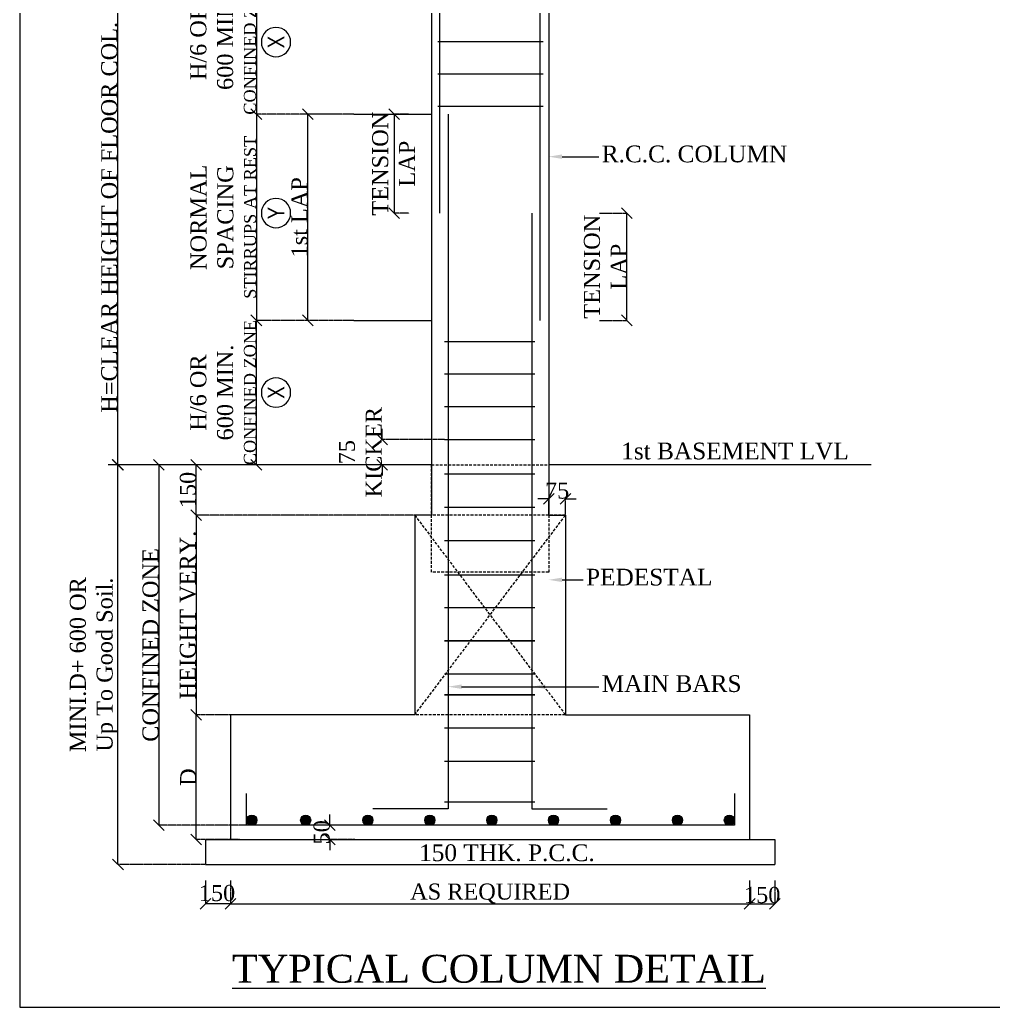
# Model space of a CAD drawing. Header units: metres. Extents: x 95882 to 260884, y 3603 to 81317.
# Drawn here: x 172587 to 176947, y 8287 to 12708 of the extents above; entities that cross this region are included whole.
import ezdxf
from ezdxf.enums import TextEntityAlignment as Align

# ---------------------------------------------------------------- set-up
doc = ezdxf.new("R2010")
doc.units = ezdxf.units.M
doc.header["$LTSCALE"] = 0.05
doc.header["$MEASUREMENT"] = 0
doc.linetypes.add('DOT2', pattern=[0.125, 0, -0.125])
doc.linetypes.add('HIDDEN', pattern=[0.375, 0.25, -0.125])
doc.layers.get('0').update_dxf_attribs({"linetype": 'CONTINUOUS', "lineweight": 0})
for name, color, linetype, lineweight in [('S-DIM SECTION', 7, 'CONTINUOUS', 0), ('S-SECTION', 5, 'CONTINUOUS', 5), ('S-SHEET', 251, 'CONTINUOUS', 0), ('S-STEEL - 1', 6, 'CONTINUOUS', 9), ('S-STEEL-1', 1, 'CONTINUOUS', 0), ('S-TEXT', 7, 'CONTINUOUS', 0), ('S-TEXT TITLE', 1, 'CONTINUOUS', 0), ('STRU.SECTION MARK', 7, 'CONTINUOUS', 0)]:
    doc.layers.add(name, color=color, linetype=linetype, lineweight=lineweight)
doc.styles.add('ROMANS', font='arial.ttf')
doc.styles.add('TEXT', font='times.ttf')

# ---------------------------------------------------------------- blocks, each defined once
blk = doc.blocks.new('_Oblique')
at = {"color": 0, "linetype": 'ByBlock', "lineweight": -2}
blk.add_line((-0.5, -0.5), (0.5, 0.5), dxfattribs=at)

msp = doc.modelspace()

# ---------------------------------------------------------------- hatches: boundary and pattern name
at = {"layer": 'S-STEEL-1'}
h = msp.add_hatch(color=256, dxfattribs=at)
edge = h.paths.add_edge_path()
edge.add_line((173603, 9127.9), (173603, 9120.8))
edge.add_arc((173625.2, 9124.3), 22.5, 189.065, 265.5198)
edge.add_line((173623.5, 9101.9), (173627, 9101.9))
edge.add_ellipse((173625.2, 9124.3), major_axis=(15.9, 15.9), ratio=1, start_angle=229.4802, end_angle=315)
edge.add_ellipse((173625.2, 9124.3), major_axis=(15.9, 15.9), ratio=1, start_angle=315, end_angle=485.935)
h = msp.add_hatch(color=256, dxfattribs=at)
edge = h.paths.add_edge_path()
edge.add_line((173865.7, 9101.9), (173869.2, 9101.9))
edge.add_ellipse((173867.4, 9124.3), major_axis=(15.9, 15.9), ratio=1, start_angle=229.4802, end_angle=315)
edge.add_arc((173867.4, 9124.3), 22.5, 0, 180)
edge.add_ellipse((173867.4, 9124.3), major_axis=(-15.9, 15.9), ratio=1, start_angle=45, end_angle=130.5198)
h = msp.add_hatch(color=256, dxfattribs=at)
edge = h.paths.add_edge_path()
edge.add_ellipse((174146.1, 9124.3), major_axis=(-15.9, 15.9), ratio=1, start_angle=45, end_angle=130.5198)
edge.add_line((174144.3, 9101.9), (174147.9, 9101.9))
edge.add_ellipse((174146.1, 9124.3), major_axis=(15.9, 15.9), ratio=1, start_angle=229.4802, end_angle=315)
edge.add_ellipse((174146.1, 9124.3), major_axis=(15.9, 15.9), ratio=1, start_angle=315, end_angle=495)
h = msp.add_hatch(color=256, dxfattribs=at)
edge = h.paths.add_edge_path()
edge.add_arc((174423.6, 9124.3), 22.5, 180, 265.5198)
edge.add_line((174421.8, 9101.9), (174425.4, 9101.9))
edge.add_ellipse((174423.6, 9124.3), major_axis=(15.9, 15.9), ratio=1, start_angle=229.4802, end_angle=315)
edge.add_arc((174423.6, 9124.3), 22.5, 360, 540)
h = msp.add_hatch(color=256, dxfattribs=at)
edge = h.paths.add_edge_path()
edge.add_ellipse((174701.1, 9124.3), major_axis=(15.9, 15.9), ratio=1, start_angle=58.7396, end_angle=135)
edge.add_arc((174701.1, 9124.3), 22.5, 180, 256.2604)
edge.add_line((174695.8, 9102.5), (174695.8, 9146.2))
h = msp.add_hatch(color=256, dxfattribs=at)
edge = h.paths.add_edge_path()
edge.add_line((174695.8, 9146.2), (174695.8, 9102.5))
edge.add_ellipse((174701.1, 9124.3), major_axis=(-15.9, 15.9), ratio=1, start_angle=121.2604, end_angle=130.5198)
edge.add_line((174699.3, 9101.9), (174702.9, 9101.9))
edge.add_ellipse((174701.1, 9124.3), major_axis=(15.9, 15.9), ratio=1, start_angle=229.4802, end_angle=315)
edge.add_arc((174701.1, 9124.3), 22.5, 0, 103.7396)
h = msp.add_hatch(color=256, dxfattribs=at)
edge = h.paths.add_edge_path()
edge.add_line((174975.7, 9101.9), (174979.2, 9101.9))
edge.add_ellipse((174977.4, 9124.3), major_axis=(15.9, 15.9), ratio=1, start_angle=229.4802, end_angle=315)
edge.add_arc((174977.4, 9124.3), 22.5, 0, 180)
edge.add_ellipse((174977.4, 9124.3), major_axis=(-15.9, 15.9), ratio=1, start_angle=45, end_angle=130.5198)
h = msp.add_hatch(color=256, dxfattribs=at)
edge = h.paths.add_edge_path()
edge.add_arc((175254.9, 9124.3), 22.5, 360, 540)
edge.add_ellipse((175254.9, 9124.3), major_axis=(-15.9, 15.9), ratio=1, start_angle=45, end_angle=130.5198)
edge.add_line((175253.2, 9101.9), (175256.7, 9101.9))
edge.add_ellipse((175254.9, 9124.3), major_axis=(15.9, 15.9), ratio=1, start_angle=229.4802, end_angle=315)
h = msp.add_hatch(color=256, dxfattribs=at)
edge = h.paths.add_edge_path()
edge.add_ellipse((175532.4, 9124.3), major_axis=(-15.9, 15.9), ratio=1, start_angle=225, end_angle=405)
edge.add_arc((175532.4, 9124.3), 22.5, 180, 265.5198)
edge.add_line((175530.7, 9101.9), (175534.2, 9101.9))
edge.add_ellipse((175532.4, 9124.3), major_axis=(15.9, 15.9), ratio=1, start_angle=229.4802, end_angle=315)
h = msp.add_hatch(color=256, dxfattribs=at)
edge = h.paths.add_edge_path()
edge.add_ellipse((175764.8, 9124.3), major_axis=(-15.9, 15.9), ratio=1, start_angle=45, end_angle=130.5198)
edge.add_line((175763, 9101.9), (175766.6, 9101.9))
edge.add_ellipse((175764.8, 9124.3), major_axis=(15.9, 15.9), ratio=1, start_angle=229.4802, end_angle=315)
edge.add_arc((175764.8, 9124.3), 22.5, 0, 180)

# ---------------------------------------------------------------- linework, layer by layer
at = {"layer": 'S-DIM SECTION'}
for p, q in [((173025.3, 12931.8, -0.1), (173025.3, 10715.7, -0.1)), ((173646.5, 12931.8, -0.1), (173646.5, 12285.1, -0.1)), ((173646.5, 12285.3, -0.1), (173646.5, 11362.2, -0.1)), ((173876.8, 11362.2, -0.1), (173876.8, 12285.3, -0.1)), ((174264.3, 12285.3, -0.1), (174264.3, 11842.6, -0.1)), ((175305.5, 11362.2, -0.1), (175305.5, 11842.8, -0.1)), ((173646.5, 10715.7, -0.1), (173646.5, 11362.4, -0.1)), ((174209.4, 10828.3, -0.1), (174209.4, 10876.3, -0.1)), ((173026.8, 8925.4, -0.1), (173026.8, 10715.9, -0.1)), ((173209.7, 10715.9, -0.1), (173209.7, 9101.8, -0.1)), ((173377.2, 10489.3, -0.1), (173377.2, 10715.9, -0.1)), ((174209.4, 10715.8, -0.1), (174209.4, 10667.8, -0.1)), ((174955.9, 10562.7, -0.1), (174907.9, 10562.7, -0.1)), ((175030.9, 10562.7, -0.1), (175078.9, 10562.7, -0.1)), ((173377.2, 10489.5, -0.1), (173377.2, 9596.1, -0.1)), ((173377.2, 9037.9, -0.1), (173377.2, 9596.3, -0.1)), ((173976.1, 9101.9, -0.1), (173976.1, 9149.9, -0.1)), ((173976.1, 9038, -0.1), (173976.1, 8990, -0.1)), ((173531, 8749.2, -0.1), (173418.3, 8749.2, -0.1)), ((173530.8, 8749.2, -0.1), (175856, 8749.2, -0.1)), ((175855.8, 8749.2, -0.1), (175968.5, 8749.2, -0.1))]:
    msp.add_line(p, q, dxfattribs=at)
at = {"layer": 'S-DIM SECTION', "linetype": 'DOT2'}
for p, q in [((174023.7, 12285.2, -0.1), (173646.5, 12285.2, -0.1)), ((174023.7, 12285.2, -0.1), (173646.5, 12285.2, -0.1)), ((174083.6, 12285.2, -0.1), (173876.8, 12285.2, -0.1)), ((174331.5, 12285.2, -0.1), (174264.3, 12285.2, -0.1)), ((174331.5, 11842.7, -0.1), (174264.3, 11842.7, -0.1)), ((175183.3, 11842.7, -0.1), (175305.5, 11842.7, -0.1)), ((173887.2, 11362.3, -0.1), (173646.5, 11362.3, -0.1)), ((174083.6, 11362.3, -0.1), (173646.5, 11362.3, -0.1)), ((174083.6, 11362.3, -0.1), (173876.8, 11362.3, -0.1)), ((175183.3, 11362.3, -0.1), (175305.5, 11362.3, -0.1)), ((174489.3, 10828.3, -0.1), (174209.4, 10828.3, -0.1)), ((173053.3, 10715.8, -0.1), (173025.3, 10715.8, -0.1)), ((173144.5, 10715.8, -0.1), (173026.8, 10715.8, -0.1)), ((173794.2, 10715.8, -0.1), (173209.7, 10715.8, -0.1)), ((173493, 10715.8, -0.1), (173377.2, 10715.8, -0.1)), ((173794.2, 10715.8, -0.1), (173646.5, 10715.8, -0.1)), ((174209.5, 10715.8, -0.1), (174209.4, 10715.8, -0.1)), ((174955.9, 10489.5, -0.1), (174955.9, 10562.7, -0.1)), ((175030.9, 10489.5, -0.1), (175030.9, 10562.7, -0.1)), ((174355.8, 10489.4, -0.1), (173377.2, 10489.4, -0.1)), ((174355.8, 10489.4, -0.1), (173377.2, 10489.4, -0.1)), ((173573.1, 9596.2, -0.1), (173377.2, 9596.2, -0.1)), ((173573.1, 9596.2, -0.1), (173377.2, 9596.2, -0.1)), ((173602.9, 9101.9, -0.1), (173209.7, 9101.9, -0.1)), ((174088.5, 9101.9, -0.1), (173976.1, 9101.9, -0.1)), ((173573.1, 9038, -0.1), (173377.2, 9038, -0.1)), ((174088.5, 9038, -0.1), (173976.1, 9038, -0.1)), ((173418.3, 8925.5, -0.1), (173026.8, 8925.5, -0.1)), ((173418.4, 8854.2, -0.1), (173418.4, 8749.2, -0.1)), ((173530.9, 8854.2, -0.1), (173530.9, 8749.2, -0.1)), ((173530.9, 8854.2, -0.1), (173530.9, 8749.2, -0.1)), ((175855.9, 8854.2, -0.1), (175855.9, 8749.2, -0.1)), ((175855.9, 8854.2, -0.1), (175855.9, 8749.2, -0.1)), ((175968.4, 8854.2, -0.1), (175968.4, 8749.2, -0.1))]:
    msp.add_line(p, q, dxfattribs=at)
at = {"layer": 'S-DIM SECTION'}
msp.add_ellipse((173734.5, 11842.7, -0.1), major_axis=(46.4, 46.4), ratio=1, start_param=5.497787, end_param=11.780972, dxfattribs=at)
at = {"layer": 'S-SECTION', "linetype": 'ByBlock'}
for p, q in [((174430.9, 12931.7, -0.1), (174430.9, 10489.4, -0.1)), ((174955.9, 12931.7, -0.1), (174955.9, 10489.4, -0.1)), ((174083.8, 12285.2, -0.1), (174430.9, 12285.2, -0.1)), ((174083.8, 11362.3, -0.1), (174430.9, 11362.3, -0.1)), ((174430.9, 10715.8, -0.1), (172982.4, 10715.8, -0.1)), ((176400.3, 10715.8, -0.1), (174955.9, 10715.8, -0.1)), ((174355.9, 10489.4, -0.1), (174355.9, 9596.2, -0.1)), ((174430.9, 10489.4, -0.1), (174355.9, 10489.4, -0.1)), ((174955.9, 10489.4, -0.1), (175030.9, 10489.4, -0.1)), ((175030.9, 10489.4, -0.1), (175030.9, 9596.2, -0.1)), ((174355.9, 9596.2, -0.1), (173530.9, 9596.2, -0.1)), ((173530.9, 9596.2, -0.1), (173530.9, 9038, -0.1)), ((174355.9, 9596.2, -0.1), (173530.9, 9596.2, -0.1)), ((175030.9, 9596.2, -0.1), (175855.9, 9596.2, -0.1)), ((175855.9, 9596.2, -0.1), (175855.9, 9038, -0.1)), ((173530.9, 9214.2, -0.1), (173530.9, 9038, -0.1)), ((173418.4, 9038, -0.1), (173418.4, 8925.5, -0.1)), ((173418.4, 9038, -0.1), (175968.4, 9038, -0.1)), ((175968.4, 9038, -0.1), (175968.4, 8925.5, -0.1)), ((175968.4, 9038, 0), (175968.4, 8925.5, 0)), ((173418.4, 8925.5, -0.1), (175968.4, 8925.5, -0.1))]:
    msp.add_line(p, q, dxfattribs=at)
at = {"layer": 'S-SECTION', "linetype": 'HIDDEN', "ltscale": 1000}
for p, q in [((174430.9, 10234.9, -0.1), (174430.9, 10715.8, -0.1)), ((174430.9, 10715.8, -0.1), (174955.9, 10715.8, -0.1)), ((174955.9, 10715.8, -0.1), (174955.9, 10234.9, -0.1)), ((174355.9, 9596.2, -0.1), (175030.9, 10489.4, -0.1)), ((175030.9, 10489.4, -0.1), (174355.9, 10489.4, -0.1)), ((174355.9, 10489.4, -0.1), (175030.9, 9596.2, -0.1)), ((174955.9, 10234.9, -0.1), (174430.9, 10234.9, -0.1)), ((175030.9, 9596.2, -0.1), (174355.9, 9596.2, -0.1))]:
    msp.add_line(p, q, dxfattribs=at)
at = {"layer": 'S-SHEET', "color": 0}
for p, q in [((172586.8, 49003.5, -0.1), (172586.8, 8286.5, -0.1)), ((172586.8, 49003.5, -0.1), (172586.8, 8286.5, -0.1)), ((172586.8, 8286.5, -0.1), (177084.5, 8286.5, -0.1)), ((172586.8, 8286.5, -0.1), (177084.5, 8286.5, -0.1))]:
    msp.add_line(p, q, dxfattribs=at)
at = {"layer": 'S-STEEL - 1'}
for p, q in [((174458.7, 12610.9, -0.1), (174931.5, 12610.9, -0.1)), ((174458.7, 12465.9, -0.1), (174931.5, 12465.9, -0.1)), ((174458.7, 12320.8, -0.1), (174931.5, 12320.8, -0.1)), ((174489.4, 11267.1, -0.1), (174893.4, 11267.1, -0.1)), ((174489.4, 11122.1, -0.1), (174893.4, 11122.1, -0.1)), ((174489.4, 10977.1, -0.1), (174893.4, 10977.1, -0.1)), ((174489.4, 10828.3, -0.1), (174893.4, 10828.3, -0.1)), ((174489.4, 10674.5, -0.1), (174893.4, 10674.5, -0.1)), ((174489.4, 10525.8, -0.1), (174893.4, 10525.8, -0.1)), ((174489.4, 10377, -0.1), (174893.4, 10377, -0.1)), ((174489.4, 10223.2, -0.1), (174893.4, 10223.2, -0.1)), ((174489.4, 10076.7, -0.1), (174893.4, 10076.7, -0.1)), ((174489.4, 9928, -0.1), (174893.4, 9928, -0.1)), ((174893.4, 9928, -0.1), (174489.4, 9928, -0.1)), ((174489.4, 9779.2, -0.1), (174893.4, 9779.2, -0.1)), ((174489.4, 9685.9, -0.1), (174893.4, 9685.9, -0.1)), ((174489.4, 9685.9, -0.1), (174893.4, 9685.9, -0.1)), ((174893.4, 9685.9, -0.1), (174489.4, 9685.9, -0.1)), ((174489.4, 9537.1, -0.1), (174893.4, 9537.1, -0.1)), ((174489.4, 9388.4, -0.1), (174893.4, 9388.4, -0.1)), ((174489.4, 9206.4, -0.1), (174893.4, 9206.4, -0.1))]:
    msp.add_line(p, q, dxfattribs=at)
at = {"layer": 'S-STEEL-1'}
for p, q in [((174468.4, 11842.7, -0.1), (174468.4, 12886.4, -0.1)), ((174918.4, 11362.3, -0.1), (174918.4, 12886.4, -0.1)), ((174505.9, 12285.2, -0.1), (174505.9, 9175.7, -0.1)), ((174880.9, 11842.7, -0.1), (174880.9, 9175.7, -0.1)), ((173603, 9101.9, -0.1), (173603, 9244.1, -0.1)), ((175788.3, 9244.1, -0.1), (175788.3, 9101.9, -0.1)), ((174505.9, 9175.7, -0.1), (174168.4, 9175.7, -0.1)), ((174880.9, 9175.7, -0.1), (175218.4, 9175.7, -0.1)), ((175788.3, 9101.9, -0.1), (173603, 9101.9, -0.1))]:
    msp.add_line(p, q, dxfattribs=at)
for centre in [(173626.1, 9124.3, -0.1), (173867.4, 9124.3, -0.1), (174146.1, 9124.3, -0.1), (174423.6, 9124.3, -0.1), (174701.1, 9124.3, -0.1), (174977.4, 9124.3, -0.1), (175254.9, 9124.3, -0.1), (175532.4, 9124.3, -0.1), (175764.8, 9124.3, -0.1)]:
    msp.add_ellipse(centre, major_axis=(-15.9, 15.9), ratio=1, start_param=3.926991, end_param=10.210176, dxfattribs=at)
at = {"layer": 'S-TEXT'}
for centre in [(173734.5, 12608.4, -0.1), (173734.5, 11039.1, -0.1)]:
    msp.add_ellipse(centre, major_axis=(46.4, 46.4), ratio=1, start_param=5.497787, end_param=11.780972, dxfattribs=at)
at = {"layer": 'STRU.SECTION MARK', "ltscale": 500, "elevation": -0.1}
for points in [[(175015.9, 12095.2), (175150.4, 12095.2), (175180.1, 12095.2)], [(175015.9, 10200.4), (175080, 10200.4), (175109.8, 10200.4)], [(174565.9, 9721.9), (175150.4, 9721.9), (175180.1, 9721.9)], [(174940.9, 9721.9), (175150.4, 9721.9), (175180.1, 9721.9)]]:
    msp.add_lwpolyline(points, dxfattribs=at)
at = {"layer": 'STRU.SECTION MARK', "ltscale": 500}
for points in [[(175015.9, 12085.2, -0.1), (174955.9, 12095.2, -0.1), (175015.9, 12105.2, -0.1)], [(175015.9, 10190.4, -0.1), (174955.9, 10200.4, -0.1), (175015.9, 10210.4, -0.1)], [(174565.9, 9711.9, -0.1), (174505.9, 9721.9, -0.1), (174565.9, 9731.9, -0.1)], [(174940.9, 9711.9, -0.1), (174880.9, 9721.9, -0.1), (174940.9, 9731.9, -0.1)]]:
    msp.add_solid(points, dxfattribs=at)

# ---------------------------------------------------------------- block references
at = {"layer": 'S-DIM SECTION', "xscale": 48, "yscale": 48, "zscale": 48}
for p, rotation in [((173646.5, 12285.2, -0.1), 270), ((173646.5, 12285.2, -0.1), 90), ((173876.8, 12285.2, -0.1), 90), ((174264.3, 12285.2, -0.1), 90), ((174264.3, 11842.7, -0.1), 270), ((175305.5, 11842.7, -0.1), 90), ((173646.5, 11362.3, -0.1), 90), ((173646.5, 11362.3, -0.1), 270), ((173876.8, 11362.3, -0.1), 270), ((175305.5, 11362.3, -0.1), 270), ((174209.4, 10828.3, -0.1), 270), ((173025.3, 10715.8, -0.1), 270), ((173026.8, 10715.8, -0.1), 90), ((173209.7, 10715.8, -0.1), 90), ((173377.2, 10715.8, -0.1), 90), ((173646.5, 10715.8, -0.1), 270), ((174209.4, 10715.8, -0.1), 90), ((175030.9, 10562.7, -0.1), 180), ((173377.2, 10489.4, -0.1), 90), ((173377.2, 10489.4, -0.1), 270), ((173377.2, 9596.2, -0.1), 90), ((173377.2, 9596.2, -0.1), 270), ((173209.7, 9101.9, -0.1), 270), ((173976.1, 9101.9, -0.1), 270), ((173377.2, 9038, -0.1), 270), ((173976.1, 9038, -0.1), 90), ((173026.8, 8925.5, -0.1), 270), ((173418.4, 8749.2, -0.1), 180), ((173530.9, 8749.2, -0.1), 180), ((175855.9, 8749.2, -0.1), 180)]:
    msp.add_blockref('_Oblique', p, dxfattribs=dict(at, rotation=rotation))
for p in [(174955.9, 10562.7, -0.1), (173530.9, 8749.2, -0.1), (175855.9, 8749.2, -0.1), (175968.4, 8749.2, -0.1)]:
    msp.add_blockref('_Oblique', p, dxfattribs=at)

# ---------------------------------------------------------------- texts
at = {"layer": 'S-DIM SECTION', "char_height": 72, "attachment_point": 5, "rotation": 90, "style": 'TEXT'}
for s, insert in [('\\A1;H/6 OR\\P600 MIN.\\P{\\H0.75x;CONFINED ZONE}', (173497.9, 12608.4, -0.1)), ('\\A1;H=CLEAR HEIGHT OF FLOOR COL.', (172988.4, 11823.7, -0.1)), ('\\A1;TENSION\\PLAP', (174261.1, 12063.9, -0.1)), ('\\A1;NORMAL \\PSPACING\\P{\\H0.75x;STIRRUPS AT REST}', (173498.8, 11823.7, -0.1)), ('\\A1;1st LAP', (173840, 11823.7, -0.1)), ('\\A1;TENSION\\PLAP', (175209.4, 11602.5, -0.1)), ('\\A1;H/6 OR\\P600 MIN.\\P{\\H0.75x;CONFINED ZONE}', (173497.9, 11039.1, -0.1)), ('\\A1;75\\PKICKER', (174112.5, 10772.1, -0.1)), ('\\A1;{\\A1;150}', (173340.5, 10602.6, -0.1)), ('\\A1;{\\A1;HEIGHT VERY.}', (173340.3, 10042.8, -0.1)), ('\\A1;CONFINED ZONE', (173172.9, 9908.8, -0.1)), ('\\A1;{\\A1;MINI.D+ 600 OR\\PUp To Good Soil.}', (172918.5, 9820.7, -0.1)), ('\\A1;D', (173341.1, 9317.1, -0.1)), ('\\A1;50', (173939.4, 9069.9, -0.1))]:
    msp.add_mtext(s, dxfattribs=dict(at, insert=insert))
at = {"layer": 'S-DIM SECTION', "char_height": 72, "attachment_point": 5, "style": 'TEXT'}
for s, insert in [('\\A1;75', (174993.4, 10599.5, -0.1)), ('\\A1;150', (173470.3, 8797.4, -0.1)), ('\\A1;AS REQUIRED', (174693.4, 8795.6, -0.1)), ('\\A1;150', (175912.1, 8788.9, -0.1))]:
    msp.add_mtext(s, dxfattribs=dict(at, insert=insert))
at = {"layer": 'S-TEXT', "style": 'ROMANS', "width": 0.8}
for s, p in [('X', (173734.5, 12608.4, -0.1)), ('Y', (173734.5, 11842.7, -0.1)), ('X', (173734.5, 11039.1, -0.1))]:
    msp.add_text(s, height=75, rotation=90, dxfattribs=at).set_placement(p, align=Align.MIDDLE_CENTER)
at = {"layer": 'S-TEXT', "color": 7, "style": 'TEXT'}
for s, p in [('R.C.C. COLUMN', (175193.3, 12070, -0.1)), ('1st BASEMENT LVL', (175280.6, 10739.8, -0.1)), ('PEDESTAL', (175123, 10175.1, -0.1)), ('MAIN BARS', (175193.3, 9698.3, -0.1)), ('150 THK. P.C.C. ', (174375.5, 8940.9, -0.1))]:
    msp.add_text(s, height=75, dxfattribs=at).set_placement(p)
at = {"layer": 'S-TEXT TITLE', "style": 'TEXT'}
msp.add_text('%%UTYPICAL COLUMN DETAIL%%U', height=125, dxfattribs=at).set_placement((173537.7, 8396.5, -0.1))

doc.saveas('drawing.dxf')
